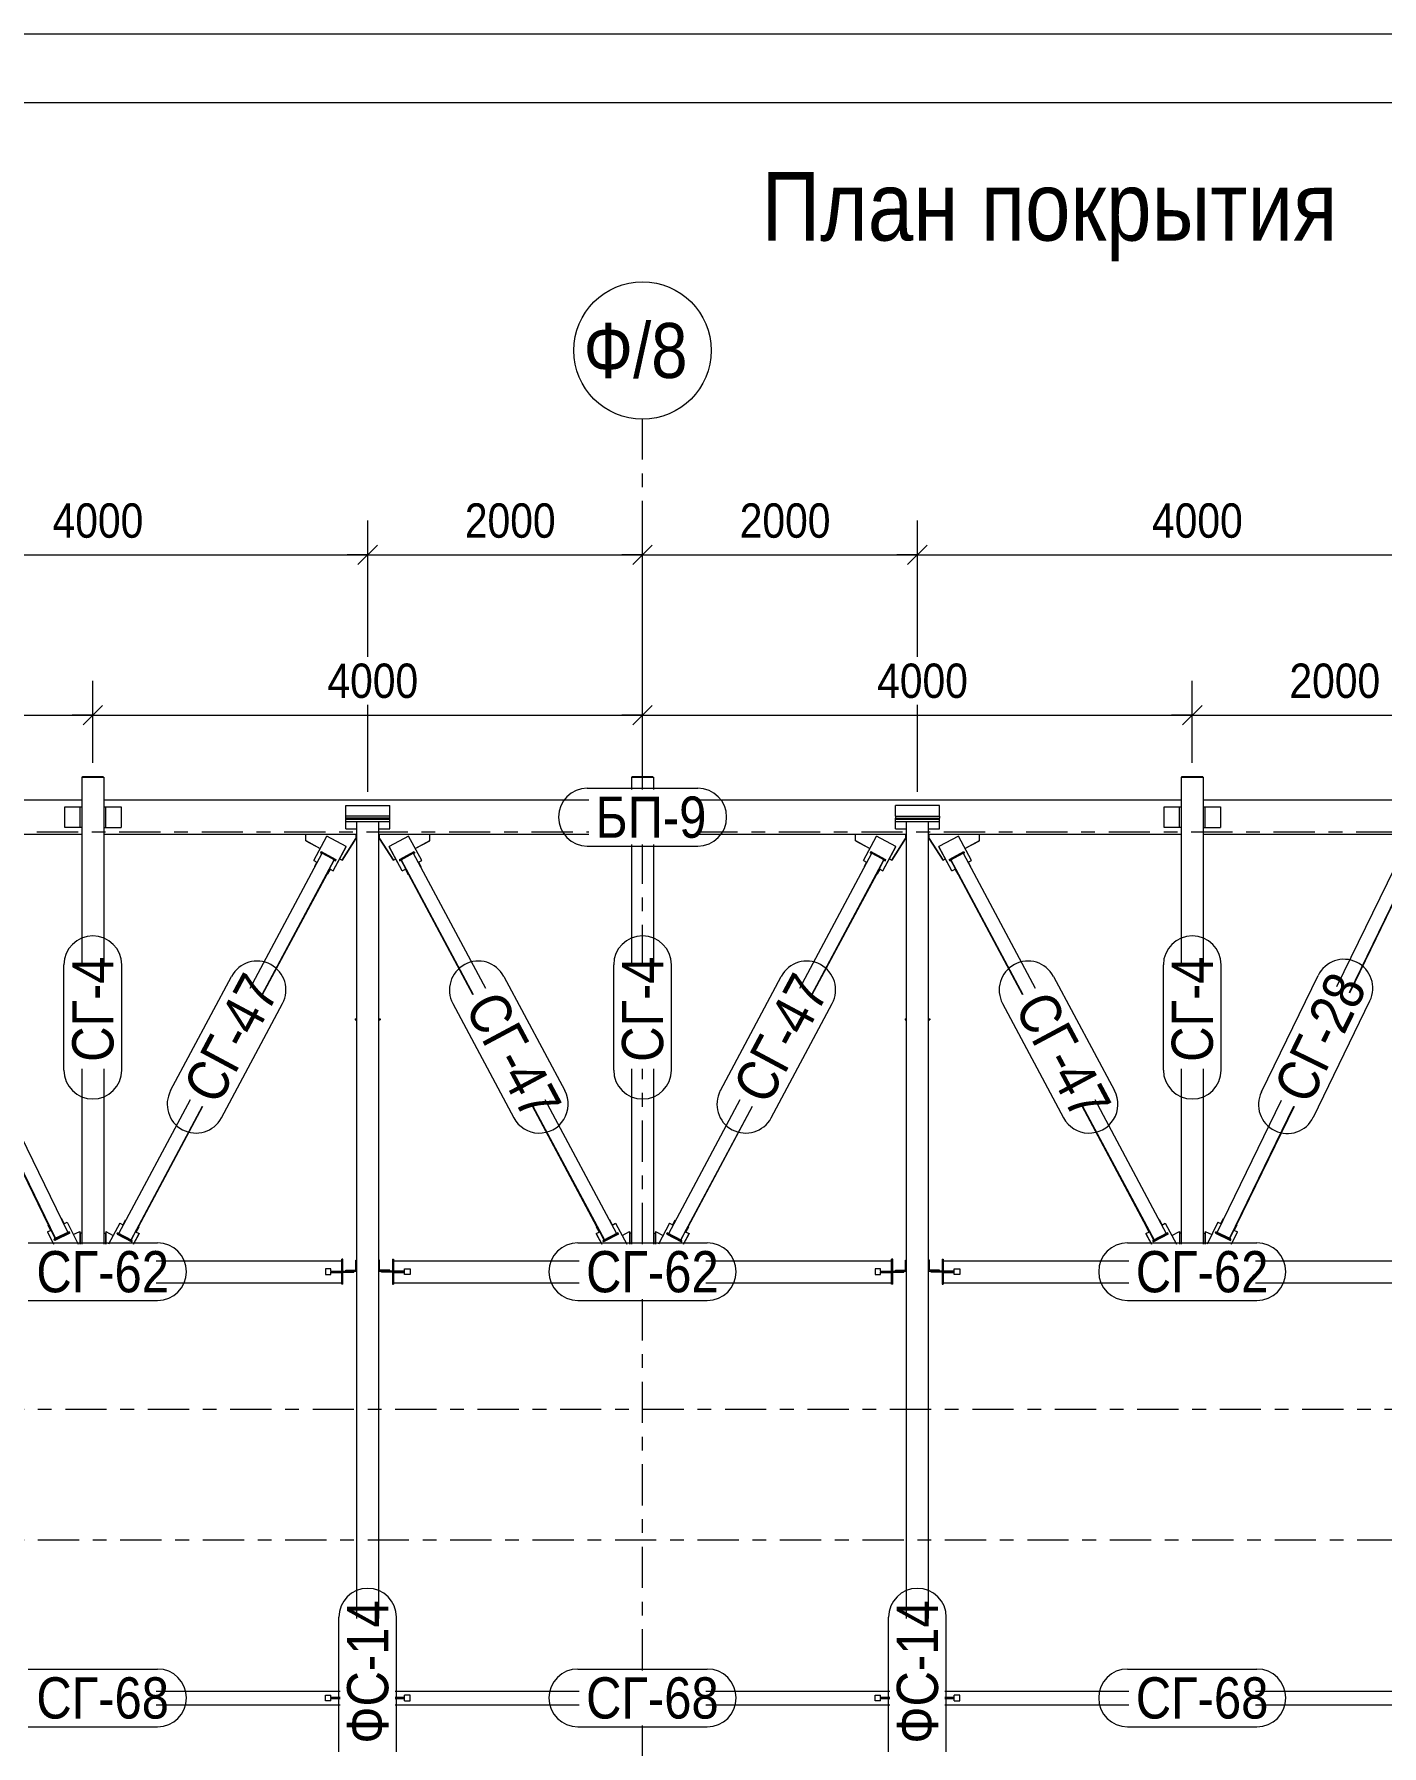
# Model space of a CAD drawing. Header units: millimetres. Extents: x -59 to 782, y -224 to 370.
# Drawn here: x 297.7 to 395.8, y 245.5 to 370 of the extents above; entities that cross this region are included whole.
import ezdxf

# ---------------------------------------------------------------- set-up
doc = ezdxf.new("R2010")
doc.units = ezdxf.units.MM
doc.linetypes.add('XKITLINE00', pattern=[0])
doc.linetypes.add('XKITLINE03', pattern=[6, 3, -1, 1, -1])
for name, color, linetype, lineweight in [('DrawingSheet', 5, 'Continuous', 0), ('OtherObjectType', 1, 'Continuous', 0), ('Part', 2, 'Continuous', 0), ('PartMark', 3, 'Continuous', 0), ('S-GRID', 1, 'Continuous', 0), ('Z-DIMENSIONS', 1, 'Continuous', 0)]:
    doc.layers.add(name, color=color, linetype=linetype, lineweight=lineweight)
doc.styles.add('GOST type A', font='ARIAL.TTF')

msp = doc.modelspace()

# ---------------------------------------------------------------- linework, layer by layer
at = {"layer": 'DrawingSheet', "linetype": 'XKITLINE00', "lineweight": 0}
for p, q in [((781.8, 370), (-59.2, 370)), ((776.8, 365), (-39.2, 365))]:
    msp.add_line(p, q, dxfattribs=at)
at = {"layer": 'Part', "linetype": 'XKITLINE00', "lineweight": 0}
for p, q in [((301.2, 315.97), (302.8, 315.97)), ((301.2, 315.97), (301.2, 302.22)), ((301.24, 315.98), (301.24, 316.01)), ((301.24, 316.01), (302.76, 316.01)), ((301.24, 315.97), (301.24, 316.01)), ((301.24, 315.97), (301.24, 315.98)), ((302.76, 315.97), (302.76, 316.01)), ((302.8, 315.97), (302.8, 302.22)), ((341.2, 315.97), (342.8, 315.97)), ((341.2, 315.97), (341.2, 315.06)), ((341.24, 315.98), (341.24, 316.01)), ((341.24, 316.01), (342.76, 316.01)), ((341.24, 315.97), (341.24, 316.01)), ((341.24, 315.97), (341.24, 315.98)), ((342.76, 315.97), (342.76, 316.01)), ((342.8, 315.97), (342.8, 315.06)), ((381.2, 315.97), (382.8, 315.97)), ((381.2, 315.97), (381.2, 302.22)), ((381.24, 315.98), (381.24, 316.01)), ((381.24, 316.01), (382.76, 316.01)), ((381.24, 315.97), (381.24, 316.01)), ((381.24, 315.97), (381.24, 315.98)), ((382.76, 315.97), (382.76, 316.01)), ((382.8, 315.97), (382.8, 302.22)), ((284.28, 314.31), (301.2, 314.31)), ((299.95, 312.31), (299.95, 313.81)), ((299.95, 313.81), (301.2, 313.81)), ((301.08, 312.31), (301.08, 313.81)), ((302.8, 314.31), (338.08, 314.31)), ((302.8, 313.81), (302.92, 313.81)), ((302.92, 313.81), (302.92, 312.31)), ((302.92, 313.81), (304.05, 313.81)), ((304.05, 313.81), (304.05, 312.31)), ((320.4, 313.91), (323.6, 313.91)), ((320.4, 313.14), (320.4, 313.91)), ((323.6, 313.14), (323.6, 313.91)), ((345.92, 314.31), (381.2, 314.31)), ((363.6, 313.91), (360.4, 313.91)), ((360.4, 313.14), (360.4, 313.91)), ((363.6, 313.14), (363.6, 313.91)), ((379.95, 312.31), (379.95, 313.81)), ((379.95, 313.81), (381.2, 313.81)), ((381.08, 312.31), (381.08, 313.81)), ((382.8, 314.31), (399.72, 314.31)), ((382.8, 313.81), (382.92, 313.81)), ((382.92, 313.81), (382.92, 312.31)), ((382.92, 313.81), (384.05, 313.81)), ((384.05, 313.81), (384.05, 312.31)), ((320.4, 312.98), (320.4, 313.14)), ((323.6, 313.14), (320.4, 313.14)), ((320.4, 312.9), (320.4, 312.98)), ((323.6, 312.98), (320.4, 312.98)), ((320.4, 312.74), (320.4, 312.9)), ((320.4, 312.9), (323.6, 312.9)), ((320.4, 312.21), (320.4, 312.74)), ((320.4, 312.74), (323.6, 312.74)), ((321.2, 254.77), (321.2, 312.74)), ((322.8, 254.77), (322.8, 312.74)), ((323.6, 312.98), (323.6, 313.14)), ((323.6, 312.9), (323.6, 312.98)), ((323.6, 312.74), (323.6, 312.9)), ((323.6, 312.21), (323.6, 312.74)), ((360.4, 313.14), (363.6, 313.14)), ((360.4, 313.14), (360.4, 312.98)), ((360.4, 312.9), (360.4, 312.98)), ((360.4, 312.98), (363.6, 312.98)), ((360.4, 312.74), (360.4, 312.9)), ((360.4, 312.9), (363.6, 312.9)), ((360.4, 312.21), (360.4, 312.74)), ((360.4, 312.74), (363.6, 312.74)), ((361.2, 254.77), (361.2, 312.74)), ((362.8, 254.77), (362.8, 312.74)), ((363.6, 313.14), (363.6, 312.98)), ((363.6, 312.9), (363.6, 312.98)), ((363.6, 312.74), (363.6, 312.9)), ((363.6, 312.21), (363.6, 312.74)), ((284.28, 311.81), (301.2, 311.81)), ((301.2, 312.31), (299.95, 312.31)), ((302.8, 312.31), (302.92, 312.31)), ((302.8, 311.81), (321.2, 311.81)), ((302.92, 312.31), (304.05, 312.31)), ((317.49, 311.35), (317.49, 311.81)), ((317.49, 311.81), (321.14, 311.81)), ((317.49, 311.34), (317.49, 311.35)), ((317.49, 311.35), (318.54, 310.78)), ((317.49, 311.34), (318.54, 310.78)), ((318.07, 309.91), (319.02, 311.67)), ((320.43, 310.92), (319.02, 311.67)), ((320.13, 309.93), (321.14, 311.51)), ((321.14, 311.51), (320.13, 309.94)), ((320.4, 312.21), (321.2, 312.21)), ((321.14, 311.81), (321.14, 311.51)), ((321.14, 311.51), (321.14, 311.51)), ((322.8, 312.21), (323.6, 312.21)), ((322.8, 311.81), (338.08, 311.81)), ((322.86, 311.51), (322.86, 311.81)), ((322.86, 311.81), (326.51, 311.81)), ((322.86, 311.51), (323.87, 309.93)), ((322.86, 311.51), (322.86, 311.51)), ((323.87, 309.94), (322.86, 311.51)), ((324.98, 311.67), (323.57, 310.92)), ((325.93, 309.91), (324.98, 311.67)), ((325.46, 310.78), (326.51, 311.35)), ((325.46, 310.78), (326.51, 311.34)), ((326.51, 311.35), (326.51, 311.81)), ((326.51, 311.34), (326.51, 311.35)), ((345.92, 311.81), (361.2, 311.81)), ((357.49, 311.35), (357.49, 311.81)), ((357.49, 311.81), (361.14, 311.81)), ((357.49, 311.34), (357.49, 311.35)), ((357.49, 311.35), (358.54, 310.78)), ((357.49, 311.34), (358.54, 310.78)), ((358.07, 309.91), (359.02, 311.67)), ((360.43, 310.92), (359.02, 311.67)), ((360.13, 309.93), (361.14, 311.51)), ((361.14, 311.51), (360.13, 309.94)), ((360.4, 312.21), (361.2, 312.21)), ((361.14, 311.81), (361.14, 311.51)), ((361.14, 311.51), (361.14, 311.51)), ((362.8, 312.21), (363.6, 312.21)), ((362.8, 311.81), (381.2, 311.81)), ((362.86, 311.51), (362.86, 311.81)), ((362.86, 311.81), (366.51, 311.81)), ((362.86, 311.51), (363.87, 309.93)), ((362.86, 311.51), (362.86, 311.51)), ((363.87, 309.94), (362.86, 311.51)), ((364.98, 311.67), (363.57, 310.92)), ((365.93, 309.91), (364.98, 311.67)), ((365.46, 310.78), (366.51, 311.35)), ((365.46, 310.78), (366.51, 311.34)), ((366.51, 311.35), (366.51, 311.81)), ((366.51, 311.34), (366.51, 311.35)), ((381.2, 312.31), (379.95, 312.31)), ((382.8, 312.31), (382.92, 312.31)), ((382.8, 311.81), (399.72, 311.81)), ((382.92, 312.31), (384.05, 312.31)), ((313.44, 300.63), (318.68, 310.43)), ((314.32, 300.16), (319.56, 309.96)), ((318.62, 310.56), (318.59, 310.49)), ((318.59, 310.49), (319.65, 309.92)), ((318.59, 310.45), (318.59, 310.49)), ((318.59, 310.45), (318.67, 310.41)), ((318.62, 310.56), (319.69, 309.99)), ((319.56, 309.96), (318.68, 310.43)), ((319.49, 309.16), (320.43, 310.92)), ((319.49, 309.15), (320.43, 310.91)), ((319.56, 309.93), (319.56, 309.96)), ((319.65, 309.92), (319.69, 309.99)), ((319.69, 309.99), (319.69, 309.95)), ((319.95, 310.03), (320.13, 309.93)), ((319.96, 310.03), (320.13, 309.94)), ((320.43, 310.91), (320.43, 310.92)), ((324.51, 309.16), (323.57, 310.92)), ((323.57, 310.92), (323.57, 310.91)), ((324.51, 309.15), (323.57, 310.91)), ((323.87, 309.93), (324.05, 310.03)), ((323.87, 309.94), (324.04, 310.03)), ((324.31, 309.99), (325.38, 310.56)), ((324.31, 309.99), (324.31, 309.95)), ((324.31, 309.99), (324.35, 309.92)), ((324.35, 309.92), (325.41, 310.49)), ((324.44, 309.96), (325.32, 310.43)), ((324.44, 309.93), (324.44, 309.96)), ((324.44, 309.96), (329.68, 300.16)), ((325.32, 310.43), (330.56, 300.63)), ((325.33, 310.41), (325.41, 310.45)), ((325.38, 310.56), (325.41, 310.49)), ((325.41, 310.49), (325.41, 310.45)), ((341.2, 311.06), (341.2, 302.22)), ((342.8, 311.06), (342.8, 302.22)), ((353.44, 300.63), (358.68, 310.43)), ((354.32, 300.16), (359.56, 309.96)), ((358.62, 310.56), (358.59, 310.49)), ((358.59, 310.49), (359.65, 309.92)), ((358.59, 310.45), (358.59, 310.49)), ((358.59, 310.45), (358.67, 310.41)), ((358.62, 310.56), (359.69, 309.99)), ((359.56, 309.96), (358.68, 310.43)), ((359.49, 309.16), (360.43, 310.92)), ((359.49, 309.15), (360.43, 310.91)), ((359.56, 309.93), (359.56, 309.96)), ((359.65, 309.92), (359.69, 309.99)), ((359.69, 309.99), (359.69, 309.95)), ((359.95, 310.03), (360.13, 309.93)), ((359.96, 310.03), (360.13, 309.94)), ((360.43, 310.91), (360.43, 310.92)), ((364.51, 309.16), (363.57, 310.92)), ((363.57, 310.92), (363.57, 310.91)), ((364.51, 309.15), (363.57, 310.91)), ((363.87, 309.93), (364.05, 310.03)), ((363.87, 309.94), (364.04, 310.03)), ((364.31, 309.99), (365.38, 310.56)), ((364.31, 309.99), (364.31, 309.95)), ((364.31, 309.99), (364.35, 309.92)), ((364.35, 309.92), (365.41, 310.49)), ((364.44, 309.96), (365.32, 310.43)), ((364.44, 309.93), (364.44, 309.96)), ((364.44, 309.96), (369.68, 300.16)), ((365.32, 310.43), (370.56, 300.63)), ((365.33, 310.41), (365.41, 310.45)), ((365.38, 310.56), (365.41, 310.49)), ((365.41, 310.49), (365.41, 310.45)), ((392.53, 300.74), (397.25, 310.42)), ((393.43, 300.31), (398.15, 309.98)), ((314.35, 300.15), (319.04, 308.92)), ((318.07, 309.91), (318.3, 309.79)), ((318.07, 309.9), (318.07, 309.91)), ((318.07, 309.9), (318.3, 309.78)), ((318.3, 309.8), (318.12, 309.44)), ((318.12, 309.44), (318.12, 309.42)), ((318.12, 309.44), (318.14, 309.43)), ((318.12, 309.42), (318.13, 309.41)), ((318.3, 309.8), (318.33, 309.78)), ((319.22, 309.31), (319.03, 308.96)), ((319.03, 308.96), (319.03, 308.93)), ((319.03, 308.96), (319.07, 308.94)), ((319.03, 308.93), (319.07, 308.91)), ((319.07, 308.94), (319.26, 309.29)), ((319.26, 309.26), (319.07, 308.91)), ((319.07, 308.91), (319.07, 308.94)), ((319.22, 309.31), (319.26, 309.29)), ((319.23, 309.31), (319.56, 309.93)), ((319.26, 309.29), (319.26, 309.26)), ((319.26, 309.28), (319.49, 309.16)), ((319.26, 309.27), (319.49, 309.15)), ((319.49, 309.15), (319.49, 309.16)), ((319.56, 309.93), (319.65, 309.88)), ((319.65, 309.88), (319.69, 309.95)), ((319.65, 309.92), (319.65, 309.88)), ((320.13, 309.93), (320.13, 309.94)), ((323.87, 309.93), (323.87, 309.94)), ((324.31, 309.95), (324.35, 309.88)), ((324.35, 309.88), (324.44, 309.93)), ((324.35, 309.88), (324.35, 309.92)), ((324.77, 309.31), (324.44, 309.93)), ((324.51, 309.16), (324.74, 309.28)), ((324.51, 309.15), (324.74, 309.27)), ((324.51, 309.15), (324.51, 309.16)), ((324.74, 309.29), (324.78, 309.31)), ((324.74, 309.29), (324.93, 308.94)), ((324.74, 309.26), (324.74, 309.29)), ((324.74, 309.26), (324.93, 308.91)), ((324.97, 308.96), (324.78, 309.31)), ((324.93, 308.94), (324.97, 308.96)), ((324.93, 308.91), (324.93, 308.94)), ((324.93, 308.91), (324.97, 308.93)), ((329.65, 300.15), (324.96, 308.92)), ((324.97, 308.93), (324.97, 308.96)), ((325.67, 309.78), (325.7, 309.8)), ((325.7, 309.79), (325.93, 309.91)), ((325.7, 309.78), (325.93, 309.9)), ((325.88, 309.44), (325.7, 309.8)), ((325.86, 309.43), (325.88, 309.44)), ((325.87, 309.41), (325.88, 309.42)), ((325.88, 309.42), (325.88, 309.44)), ((325.93, 309.9), (325.93, 309.91)), ((354.35, 300.15), (359.04, 308.92)), ((358.07, 309.91), (358.3, 309.79)), ((358.07, 309.9), (358.07, 309.91)), ((358.07, 309.9), (358.3, 309.78)), ((358.3, 309.8), (358.12, 309.44)), ((358.12, 309.44), (358.12, 309.42)), ((358.12, 309.44), (358.14, 309.43)), ((358.12, 309.42), (358.13, 309.41)), ((358.3, 309.8), (358.33, 309.78)), ((359.22, 309.31), (359.03, 308.96)), ((359.03, 308.96), (359.03, 308.93)), ((359.03, 308.96), (359.07, 308.94)), ((359.03, 308.93), (359.07, 308.91)), ((359.07, 308.94), (359.26, 309.29)), ((359.26, 309.26), (359.07, 308.91)), ((359.07, 308.91), (359.07, 308.94)), ((359.22, 309.31), (359.26, 309.29)), ((359.23, 309.31), (359.56, 309.93)), ((359.26, 309.29), (359.26, 309.26)), ((359.26, 309.28), (359.49, 309.16)), ((359.26, 309.27), (359.49, 309.15)), ((359.49, 309.15), (359.49, 309.16)), ((359.56, 309.93), (359.65, 309.88)), ((359.65, 309.88), (359.69, 309.95)), ((359.65, 309.92), (359.65, 309.88)), ((360.13, 309.93), (360.13, 309.94)), ((363.87, 309.93), (363.87, 309.94)), ((364.31, 309.95), (364.35, 309.88)), ((364.35, 309.88), (364.44, 309.93)), ((364.35, 309.88), (364.35, 309.92)), ((364.77, 309.31), (364.44, 309.93)), ((364.51, 309.16), (364.74, 309.28)), ((364.51, 309.15), (364.74, 309.27)), ((364.51, 309.15), (364.51, 309.16)), ((364.74, 309.29), (364.78, 309.31)), ((364.74, 309.29), (364.93, 308.94)), ((364.74, 309.26), (364.74, 309.29)), ((364.74, 309.26), (364.93, 308.91)), ((364.97, 308.96), (364.78, 309.31)), ((364.93, 308.94), (364.97, 308.96)), ((364.93, 308.91), (364.93, 308.94)), ((364.93, 308.91), (364.97, 308.93)), ((369.65, 300.15), (364.96, 308.92)), ((364.97, 308.93), (364.97, 308.96)), ((365.67, 309.78), (365.7, 309.8)), ((365.7, 309.79), (365.93, 309.91)), ((365.7, 309.78), (365.93, 309.9)), ((365.88, 309.44), (365.7, 309.8)), ((365.86, 309.43), (365.88, 309.44)), ((365.87, 309.41), (365.88, 309.42)), ((365.88, 309.42), (365.88, 309.44)), ((365.93, 309.9), (365.93, 309.91)), ((393.46, 300.29), (397.67, 308.93)), ((321.1, 298.4), (321.2, 298.4)), ((321.1, 298.4), (321.1, 298.32)), ((321.1, 298.32), (321.2, 298.32)), ((322.8, 298.4), (322.9, 298.4)), ((322.8, 298.32), (322.9, 298.32)), ((322.9, 298.4), (322.9, 298.32)), ((361.1, 298.4), (361.2, 298.4)), ((361.1, 298.4), (361.1, 298.32)), ((361.1, 298.32), (361.2, 298.32)), ((362.8, 298.4), (362.9, 298.4)), ((362.8, 298.32), (362.9, 298.32)), ((362.9, 298.4), (362.9, 298.32)), ((301.2, 294.76), (301.2, 282)), ((302.8, 294.76), (302.8, 282)), ((341.2, 294.76), (341.2, 282)), ((342.8, 294.76), (342.8, 282)), ((381.2, 294.76), (381.2, 282)), ((382.8, 294.76), (382.8, 282)), ((298.78, 283.39), (294.57, 292.03)), ((294.6, 292.04), (299.29, 282.42)), ((295.5, 292.48), (300.18, 282.86)), ((303.9, 282.78), (309.1, 292.52)), ((304.78, 282.31), (309.99, 292.05)), ((305.32, 283.26), (310.01, 292.04)), ((338.68, 283.26), (333.99, 292.04)), ((334.01, 292.05), (339.22, 282.31)), ((334.9, 292.52), (340.1, 282.78)), ((343.9, 282.78), (349.1, 292.52)), ((344.78, 282.31), (349.99, 292.05)), ((345.32, 283.26), (350.01, 292.04)), ((378.68, 283.26), (373.99, 292.04)), ((374.01, 292.05), (379.22, 282.31)), ((374.9, 292.52), (380.1, 282.78)), ((383.82, 282.86), (388.5, 292.48)), ((384.71, 282.42), (389.4, 292.04)), ((385.22, 283.39), (389.43, 292.03)), ((299.73, 283.86), (299.7, 283.84)), ((299.91, 283.5), (299.73, 283.86)), ((384.09, 283.5), (384.27, 283.86)), ((384.27, 283.86), (384.3, 283.84)), ((298.7, 282.9), (298.97, 283.03)), ((298.7, 282.9), (298.7, 282.9)), ((298.7, 282.9), (299.14, 282)), ((298.7, 282.9), (299.14, 282)), ((298.8, 283.4), (298.76, 283.38)), ((298.76, 283.36), (298.76, 283.38)), ((298.76, 283.38), (298.94, 283.03)), ((298.93, 283.01), (298.76, 283.36)), ((298.97, 283.04), (298.8, 283.4)), ((298.97, 283.04), (298.94, 283.03)), ((298.94, 283.03), (298.94, 283.02)), ((298.97, 283.03), (298.97, 283.04)), ((299.27, 282.42), (298.97, 283.03)), ((300.28, 282.91), (299.19, 282.38)), ((300.32, 282.83), (299.23, 282.31)), ((300.32, 282.8), (299.23, 282.27)), ((299.88, 283.48), (300.14, 283.6)), ((299.91, 283.5), (299.88, 283.48)), ((299.91, 283.49), (299.91, 283.5)), ((300.14, 283.6), (300.92, 282)), ((300.32, 282.83), (300.28, 282.91)), ((300.32, 282.8), (300.32, 282.83)), ((300.58, 282.7), (301.06, 282.93)), ((301.06, 282.93), (301.06, 282)), ((301.2, 282.8), (301.08, 282.8)), ((301.08, 282.8), (301.08, 282)), ((302.8, 282.8), (302.92, 282.8)), ((302.92, 282.8), (302.92, 282)), ((302.94, 282.93), (302.94, 282)), ((302.94, 282.93), (303.49, 282.64)), ((303.97, 283.52), (303.15, 282)), ((303.76, 282.76), (303.8, 282.83)), ((304.83, 282.19), (303.76, 282.76)), ((303.76, 282.76), (303.76, 282.72)), ((303.76, 282.72), (304.83, 282.16)), ((304.87, 282.26), (303.8, 282.83)), ((303.97, 283.52), (304.22, 283.39)), ((304.2, 283.41), (304.38, 283.76)), ((304.22, 283.39), (304.2, 283.41)), ((304.2, 283.4), (304.2, 283.41)), ((304.38, 283.76), (304.41, 283.75)), ((304.79, 282.3), (305.11, 282.91)), ((304.97, 282), (305.38, 282.77)), ((304.97, 282), (305.38, 282.76)), ((305.11, 282.92), (305.3, 283.27)), ((305.15, 282.9), (305.11, 282.92)), ((305.11, 282.91), (305.11, 282.92)), ((305.11, 282.91), (305.38, 282.77)), ((305.34, 283.25), (305.15, 282.9)), ((305.15, 282.89), (305.15, 282.9)), ((305.16, 282.89), (305.34, 283.23)), ((305.3, 283.27), (305.34, 283.25)), ((305.34, 283.23), (305.34, 283.25)), ((305.38, 282.77), (305.38, 282.76)), ((338.62, 282.77), (338.89, 282.91)), ((338.62, 282.77), (338.62, 282.76)), ((338.62, 282.77), (339.03, 282)), ((338.62, 282.76), (339.03, 282)), ((338.7, 283.27), (338.66, 283.25)), ((338.66, 283.23), (338.66, 283.25)), ((338.66, 283.25), (338.85, 282.9)), ((338.84, 282.89), (338.66, 283.23)), ((338.89, 282.92), (338.7, 283.27)), ((338.89, 282.92), (338.85, 282.9)), ((338.85, 282.9), (338.85, 282.89)), ((338.89, 282.91), (338.89, 282.92)), ((339.21, 282.3), (338.89, 282.91)), ((340.2, 282.83), (339.13, 282.26)), ((340.24, 282.76), (339.17, 282.19)), ((340.24, 282.72), (339.17, 282.16)), ((339.62, 283.76), (339.59, 283.75)), ((339.8, 283.41), (339.62, 283.76)), ((339.78, 283.39), (340.03, 283.52)), ((339.8, 283.41), (339.78, 283.39)), ((339.8, 283.4), (339.8, 283.41)), ((340.03, 283.52), (340.85, 282)), ((340.24, 282.76), (340.2, 282.83)), ((340.24, 282.72), (340.24, 282.76)), ((340.51, 282.64), (341.06, 282.93)), ((341.06, 282.93), (341.06, 282)), ((341.2, 282.8), (341.08, 282.8)), ((341.08, 282.8), (341.08, 282)), ((342.8, 282.8), (342.92, 282.8)), ((342.92, 282.8), (342.92, 282)), ((342.94, 282.93), (342.94, 282)), ((342.94, 282.93), (343.49, 282.64)), ((343.97, 283.52), (343.15, 282)), ((343.76, 282.76), (343.8, 282.83)), ((344.83, 282.19), (343.76, 282.76)), ((343.76, 282.76), (343.76, 282.72)), ((343.76, 282.72), (344.83, 282.16)), ((344.87, 282.26), (343.8, 282.83)), ((343.97, 283.52), (344.22, 283.39)), ((344.2, 283.41), (344.38, 283.76)), ((344.22, 283.39), (344.2, 283.41)), ((344.2, 283.4), (344.2, 283.41)), ((344.38, 283.76), (344.41, 283.75)), ((344.79, 282.3), (345.11, 282.91)), ((344.97, 282), (345.38, 282.77)), ((344.97, 282), (345.38, 282.76)), ((345.11, 282.92), (345.3, 283.27)), ((345.15, 282.9), (345.11, 282.92)), ((345.11, 282.91), (345.11, 282.92)), ((345.11, 282.91), (345.38, 282.77)), ((345.34, 283.25), (345.15, 282.9)), ((345.15, 282.89), (345.15, 282.9)), ((345.16, 282.89), (345.34, 283.23)), ((345.3, 283.27), (345.34, 283.25)), ((345.34, 283.23), (345.34, 283.25)), ((345.38, 282.77), (345.38, 282.76)), ((378.62, 282.77), (378.89, 282.91)), ((378.62, 282.77), (378.62, 282.76)), ((378.62, 282.77), (379.03, 282)), ((378.62, 282.76), (379.03, 282)), ((378.7, 283.27), (378.66, 283.25)), ((378.66, 283.23), (378.66, 283.25)), ((378.66, 283.25), (378.85, 282.9)), ((378.84, 282.89), (378.66, 283.23)), ((378.89, 282.92), (378.7, 283.27)), ((378.89, 282.92), (378.85, 282.9)), ((378.85, 282.9), (378.85, 282.89)), ((378.89, 282.91), (378.89, 282.92)), ((379.21, 282.3), (378.89, 282.91)), ((380.2, 282.83), (379.13, 282.26)), ((380.24, 282.76), (379.17, 282.19)), ((380.24, 282.72), (379.17, 282.16)), ((379.62, 283.76), (379.59, 283.75)), ((379.8, 283.41), (379.62, 283.76)), ((379.78, 283.39), (380.03, 283.52)), ((379.8, 283.41), (379.78, 283.39)), ((379.8, 283.4), (379.8, 283.41)), ((380.03, 283.52), (380.85, 282)), ((380.24, 282.76), (380.2, 282.83)), ((380.24, 282.72), (380.24, 282.76)), ((380.51, 282.64), (381.06, 282.93)), ((381.06, 282.93), (381.06, 282)), ((381.2, 282.8), (381.08, 282.8)), ((381.08, 282.8), (381.08, 282)), ((382.8, 282.8), (382.92, 282.8)), ((382.92, 282.8), (382.92, 282)), ((382.94, 282.93), (382.94, 282)), ((382.94, 282.93), (383.42, 282.7)), ((383.86, 283.6), (383.08, 282)), ((383.68, 282.83), (383.72, 282.91)), ((384.77, 282.31), (383.68, 282.83)), ((383.68, 282.83), (383.68, 282.8)), ((383.68, 282.8), (384.77, 282.27)), ((384.81, 282.38), (383.72, 282.91)), ((383.86, 283.6), (384.12, 283.48)), ((384.12, 283.48), (384.09, 283.5)), ((384.09, 283.49), (384.09, 283.5)), ((384.73, 282.42), (385.03, 283.03)), ((384.86, 282), (385.3, 282.9)), ((384.86, 282), (385.3, 282.9)), ((385.03, 283.04), (385.2, 283.4)), ((385.06, 283.03), (385.03, 283.04)), ((385.03, 283.03), (385.03, 283.04)), ((385.03, 283.03), (385.3, 282.9)), ((385.24, 283.38), (385.06, 283.03)), ((385.06, 283.02), (385.06, 283.03)), ((385.07, 283.01), (385.24, 283.36)), ((385.2, 283.4), (385.24, 283.38)), ((385.24, 283.36), (385.24, 283.38)), ((385.3, 282.9), (385.3, 282.9)), ((299.23, 282.31), (299.19, 282.38)), ((299.19, 282.38), (299.19, 282.34)), ((299.23, 282.27), (299.19, 282.34)), ((299.23, 282.31), (299.23, 282.27)), ((304.83, 282.19), (304.87, 282.26)), ((304.83, 282.16), (304.87, 282.23)), ((304.83, 282.16), (304.83, 282.19)), ((304.87, 282.23), (304.87, 282.26)), ((339.17, 282.19), (339.13, 282.26)), ((339.13, 282.26), (339.13, 282.23)), ((339.17, 282.16), (339.13, 282.23)), ((339.17, 282.19), (339.17, 282.16)), ((344.83, 282.19), (344.87, 282.26)), ((344.83, 282.16), (344.87, 282.23)), ((344.83, 282.16), (344.83, 282.19)), ((344.87, 282.23), (344.87, 282.26)), ((379.17, 282.19), (379.13, 282.26)), ((379.13, 282.26), (379.13, 282.23)), ((379.17, 282.16), (379.13, 282.23)), ((379.17, 282.19), (379.17, 282.16)), ((384.77, 282.31), (384.81, 282.38)), ((384.77, 282.27), (384.81, 282.34)), ((384.77, 282.27), (384.77, 282.31)), ((384.81, 282.34), (384.81, 282.38)), ((306.61, 280.8), (320.12, 280.8)), ((319.32, 280.2), (318.92, 280.2)), ((318.92, 280.2), (318.92, 279.8)), ((319.32, 280.04), (319.32, 280.2)), ((320.2, 280.9), (320.12, 280.9)), ((320.12, 280.04), (320.12, 280.9)), ((320.2, 280.04), (320.2, 280.9)), ((320.4, 280.04), (320.4, 280.11)), ((320.4, 280.11), (321.13, 280.11)), ((321.13, 280.11), (321.13, 280.84)), ((321.13, 280.84), (321.2, 280.84)), ((322.87, 280.84), (322.8, 280.84)), ((322.87, 280.11), (322.87, 280.84)), ((323.6, 280.11), (322.87, 280.11)), ((323.6, 280.04), (323.6, 280.11)), ((323.8, 280.9), (323.8, 280.04)), ((323.8, 280.9), (323.88, 280.9)), ((323.88, 280.9), (323.88, 280.04)), ((323.88, 280.8), (337.39, 280.8)), ((324.68, 280.2), (325.08, 280.2)), ((324.68, 280.04), (324.68, 280.2)), ((325.08, 280.2), (325.08, 279.8)), ((346.61, 280.8), (360.12, 280.8)), ((359.32, 280.2), (358.92, 280.2)), ((358.92, 280.2), (358.92, 279.8)), ((359.32, 280.04), (359.32, 280.2)), ((360.2, 280.9), (360.12, 280.9)), ((360.12, 280.04), (360.12, 280.9)), ((360.2, 280.04), (360.2, 280.9)), ((360.4, 280.04), (360.4, 280.11)), ((360.4, 280.11), (361.13, 280.11)), ((361.13, 280.11), (361.13, 280.84)), ((361.13, 280.84), (361.2, 280.84)), ((362.87, 280.84), (362.8, 280.84)), ((362.87, 280.11), (362.87, 280.84)), ((363.6, 280.11), (362.87, 280.11)), ((363.6, 280.04), (363.6, 280.11)), ((363.8, 280.9), (363.8, 280.04)), ((363.8, 280.9), (363.88, 280.9)), ((363.88, 280.9), (363.88, 280.04)), ((363.88, 280.8), (377.39, 280.8)), ((364.68, 280.2), (365.08, 280.2)), ((364.68, 280.04), (364.68, 280.2)), ((365.08, 280.2), (365.08, 279.8)), ((386.61, 280.8), (400.12, 280.8)), ((306.61, 279.2), (320.12, 279.2)), ((318.92, 279.8), (319.32, 279.8)), ((319.32, 280.05), (320.12, 280.05)), ((319.32, 280.04), (319.32, 279.96)), ((319.32, 280.04), (321, 280.04)), ((319.32, 279.8), (319.32, 279.96)), ((319.32, 279.96), (321, 279.96)), ((319.32, 279.95), (320.12, 279.95)), ((320.2, 280.04), (320.12, 280.04)), ((320.2, 279.96), (320.12, 279.96)), ((320.12, 279.1), (320.12, 279.96)), ((320.2, 279.1), (320.12, 279.1)), ((320.2, 279.1), (320.2, 279.96)), ((321, 280.04), (321, 279.96)), ((321, 280.04), (321.2, 280.04)), ((322.8, 280.04), (323, 280.04)), ((324.68, 280.04), (323, 280.04)), ((323, 279.96), (323, 280.04)), ((324.68, 279.96), (323, 279.96)), ((323.8, 280.04), (323.88, 280.04)), ((323.8, 279.96), (323.8, 279.1)), ((323.8, 279.96), (323.88, 279.96)), ((323.8, 279.1), (323.88, 279.1)), ((323.88, 280.05), (324.68, 280.05)), ((323.88, 279.96), (323.88, 279.1)), ((323.88, 279.95), (324.68, 279.95)), ((323.88, 279.2), (337.39, 279.2)), ((324.68, 279.96), (324.68, 280.04)), ((324.68, 279.8), (324.68, 279.96)), ((325.08, 279.8), (324.68, 279.8)), ((346.61, 279.2), (360.12, 279.2)), ((358.92, 279.8), (359.32, 279.8)), ((359.32, 280.05), (360.12, 280.05)), ((359.32, 280.04), (359.32, 279.96)), ((359.32, 280.04), (361, 280.04)), ((359.32, 279.8), (359.32, 279.96)), ((359.32, 279.96), (361, 279.96)), ((359.32, 279.95), (360.12, 279.95)), ((360.2, 280.04), (360.12, 280.04)), ((360.2, 279.96), (360.12, 279.96)), ((360.12, 279.1), (360.12, 279.96)), ((360.2, 279.1), (360.12, 279.1)), ((360.2, 279.1), (360.2, 279.96)), ((361, 280.04), (361, 279.96)), ((361, 280.04), (361.2, 280.04)), ((362.8, 280.04), (363, 280.04)), ((364.68, 280.04), (363, 280.04)), ((363, 279.96), (363, 280.04)), ((364.68, 279.96), (363, 279.96)), ((363.8, 280.04), (363.88, 280.04)), ((363.8, 279.96), (363.8, 279.1)), ((363.8, 279.96), (363.88, 279.96)), ((363.8, 279.1), (363.88, 279.1)), ((363.88, 280.05), (364.68, 280.05)), ((363.88, 279.96), (363.88, 279.1)), ((363.88, 279.95), (364.68, 279.95)), ((363.88, 279.2), (377.39, 279.2)), ((364.68, 279.96), (364.68, 280.04)), ((364.68, 279.8), (364.68, 279.96)), ((365.08, 279.8), (364.68, 279.8)), ((386.61, 279.2), (400.12, 279.2)), ((306.61, 249.5), (320, 249.5)), ((318.92, 248.8), (318.92, 249.2)), ((318.92, 249.2), (319.32, 249.2)), ((319.32, 249.04), (319.32, 249.2)), ((319.32, 249.05), (320, 249.05)), ((319.32, 249.04), (319.32, 248.96)), ((319.32, 249.04), (320, 249.04)), ((319.32, 248.96), (320, 248.96)), ((319.32, 248.8), (319.32, 248.96)), ((324, 249.5), (337.39, 249.5)), ((324, 249.05), (324.68, 249.05)), ((324.68, 249.04), (324, 249.04)), ((324.68, 248.96), (324, 248.96)), ((325.08, 249.2), (324.68, 249.2)), ((324.68, 249.04), (324.68, 249.2)), ((324.68, 248.96), (324.68, 249.04)), ((324.68, 248.8), (324.68, 248.96)), ((325.08, 248.8), (325.08, 249.2)), ((346.61, 249.5), (360, 249.5)), ((358.92, 248.8), (358.92, 249.2)), ((358.92, 249.2), (359.32, 249.2)), ((359.32, 249.04), (359.32, 249.2)), ((359.32, 249.05), (360, 249.05)), ((359.32, 249.04), (359.32, 248.96)), ((359.32, 249.04), (360, 249.04)), ((359.32, 248.96), (360, 248.96)), ((359.32, 248.8), (359.32, 248.96)), ((364, 249.5), (377.39, 249.5)), ((364, 249.05), (364.68, 249.05)), ((364.68, 249.04), (364, 249.04)), ((364.68, 248.96), (364, 248.96)), ((365.08, 249.2), (364.68, 249.2)), ((364.68, 249.04), (364.68, 249.2)), ((364.68, 248.96), (364.68, 249.04)), ((364.68, 248.8), (364.68, 248.96)), ((365.08, 248.8), (365.08, 249.2)), ((386.61, 249.5), (400, 249.5)), ((306.61, 248.5), (320, 248.5)), ((319.32, 248.8), (318.92, 248.8)), ((319.32, 248.95), (320, 248.95)), ((324, 248.95), (324.68, 248.95)), ((324, 248.5), (337.39, 248.5)), ((324.68, 248.8), (325.08, 248.8)), ((346.61, 248.5), (360, 248.5)), ((359.32, 248.8), (358.92, 248.8)), ((359.32, 248.95), (360, 248.95)), ((364, 248.95), (364.68, 248.95)), ((364, 248.5), (377.39, 248.5)), ((364.68, 248.8), (365.08, 248.8)), ((386.61, 248.5), (400, 248.5))]:
    msp.add_line(p, q, dxfattribs=at)
at = {"layer": 'PartMark', "linetype": 'XKITLINE00', "lineweight": 0}
for p, q in [((337.98, 315.16), (346.02, 315.16)), ((337.98, 310.96), (346.02, 310.96)), ((299.9, 294.66), (299.9, 302.32)), ((304.1, 294.66), (304.1, 302.32)), ((307.66, 293.17), (312.09, 301.48)), ((331.91, 301.48), (336.34, 293.17)), ((339.9, 294.66), (339.9, 302.32)), ((344.1, 294.66), (344.1, 302.32)), ((347.66, 293.17), (352.09, 301.48)), ((371.91, 301.48), (376.34, 293.17)), ((379.9, 294.66), (379.9, 302.32)), ((384.1, 294.66), (384.1, 302.32)), ((387.03, 293.07), (391.16, 301.54)), ((311.36, 291.19), (315.8, 299.5)), ((328.2, 299.5), (332.64, 291.19)), ((351.36, 291.19), (355.8, 299.5)), ((368.2, 299.5), (372.64, 291.19)), ((390.81, 291.23), (394.93, 299.7)), ((297.29, 282.1), (306.71, 282.1)), ((337.29, 282.1), (346.71, 282.1)), ((377.29, 282.1), (386.71, 282.1)), ((297.29, 277.9), (306.71, 277.9)), ((337.29, 277.9), (346.71, 277.9)), ((377.29, 277.9), (386.71, 277.9)), ((319.9, 245.07), (319.9, 254.87)), ((324.1, 245.07), (324.1, 254.87)), ((359.9, 245.07), (359.9, 254.87)), ((364.1, 245.07), (364.1, 254.87)), ((297.29, 251.1), (306.71, 251.1)), ((337.29, 251.1), (346.71, 251.1)), ((377.29, 251.1), (386.71, 251.1)), ((297.29, 246.9), (306.71, 246.9)), ((337.29, 246.9), (346.71, 246.9)), ((377.29, 246.9), (386.71, 246.9))]:
    msp.add_line(p, q, dxfattribs=at)
for centre, start, end in [((337.98, 313.06), 90, 270), ((346.02, 313.06), 270, 90), ((302, 302.32), 0, 180), ((342, 302.32), 0, 180), ((382, 302.32), 0, 180), ((313.95, 300.49), 331.8699, 151.8699), ((330.05, 300.49), 28.1301, 208.1301), ((353.95, 300.49), 331.8699, 151.8699), ((370.05, 300.49), 28.1301, 208.1301), ((393.04, 300.62), 334.013, 154.013), ((302, 294.66), 180, 0), ((342, 294.66), 180, 0), ((382, 294.66), 180, 0), ((309.51, 292.18), 151.8699, 331.8699), ((334.49, 292.18), 208.1301, 28.1301), ((349.51, 292.18), 151.8699, 331.8699), ((374.49, 292.18), 208.1301, 28.1301), ((388.92, 292.15), 154.013, 334.013), ((306.71, 280), 270, 90), ((337.29, 280), 90, 270), ((346.71, 280), 270, 90), ((377.29, 280), 90, 270), ((386.71, 280), 270, 90), ((322, 254.87), 0, 180), ((362, 254.87), 0, 180), ((306.71, 249), 270, 90), ((337.29, 249), 90, 270), ((346.71, 249), 270, 90), ((377.29, 249), 90, 270), ((386.71, 249), 270, 90)]:
    msp.add_arc(centre, 2.1, start, end, dxfattribs=at)
at = {"layer": 'S-GRID', "linetype": 'XKITLINE03', "lineweight": 0}
for p, q in [((342, 315.06), (342, 342)), ((225.92, 312), (338.08, 312)), ((345.92, 312), (458.08, 312)), ((342, 302.22), (342, 311.06)), ((342, 282), (342, 294.76)), ((342, 251), (342, 278)), ((-30, 270), (722.35, 270)), ((184, 260.5), (710.42, 260.5)), ((342, 190.2), (342, 247))]:
    msp.add_line(p, q, dxfattribs=at)
at = {"layer": 'S-GRID', "linetype": 'XKITLINE00', "lineweight": 0}
msp.add_circle((342, 347), 5, dxfattribs=at)
at = {"layer": 'Z-DIMENSIONS', "linetype": 'XKITLINE00', "lineweight": 0}
for p, q in [((322, 324.73), (322, 334.63)), ((322, 324.73), (322, 334.63)), ((342, 316.97), (342, 334.63)), ((342, 316.97), (342, 334.63)), ((362, 324.73), (362, 334.63)), ((362, 324.73), (362, 334.63)), ((322.71, 332.84), (321.29, 331.43)), ((322.71, 332.84), (321.29, 331.43)), ((342.71, 332.84), (341.29, 331.43)), ((342.71, 332.84), (341.29, 331.43)), ((362.71, 332.84), (361.29, 331.43)), ((362.71, 332.84), (361.29, 331.43)), ((282, 332.13), (322, 332.13)), ((322, 332.13), (320.5, 332.13)), ((322, 332.13), (323.5, 332.13)), ((322, 332.13), (342, 332.13)), ((342, 332.13), (340.5, 332.13)), ((342, 332.13), (343.5, 332.13)), ((342, 332.13), (362, 332.13)), ((362, 332.13), (360.5, 332.13)), ((362, 332.13), (363.5, 332.13)), ((362, 332.13), (402, 332.13)), ((302, 317), (302, 322.98)), ((302, 317), (302, 322.98)), ((342, 317), (342, 322.98)), ((342, 317), (342, 322.98)), ((382, 317), (382, 322.98)), ((382, 317), (382, 322.98)), ((302.71, 321.19), (301.29, 319.77)), ((302.71, 321.19), (301.29, 319.77)), ((322, 314.91), (322, 321.23)), ((322, 314.91), (322, 321.23)), ((342.71, 321.19), (341.29, 319.77)), ((342.71, 321.19), (341.29, 319.77)), ((362, 314.91), (362, 321.23)), ((362, 314.91), (362, 321.23)), ((382.71, 321.19), (381.29, 319.77)), ((382.71, 321.19), (381.29, 319.77)), ((282, 320.48), (302, 320.48)), ((302, 320.48), (300.5, 320.48)), ((302, 320.48), (342, 320.48)), ((302, 320.48), (303.5, 320.48)), ((342, 320.48), (340.5, 320.48)), ((342, 320.48), (343.5, 320.48)), ((342, 320.48), (382, 320.48)), ((382, 320.48), (380.5, 320.48)), ((382, 320.48), (383.5, 320.48)), ((382, 320.48), (402, 320.48))]:
    msp.add_line(p, q, dxfattribs=at)
at = {"layer": 'Z-DIMENSIONS'}
for p in [(322, 332.13), (322, 332.13), (342, 332.13), (342, 332.13), (362, 332.13), (362, 332.13), (302, 320.48), (302, 320.48), (342, 320.48), (342, 320.48), (382, 320.48), (382, 320.48)]:
    msp.add_point(p, dxfattribs=at)

# ---------------------------------------------------------------- texts
at = {"layer": 'OtherObjectType', "style": 'GOST type A', "width": 0.85}
msp.add_text('План покрытия', height=5, dxfattribs=at).set_placement((350.66, 354.99))
at = {"layer": 'PartMark', "style": 'GOST type A', "width": 0.85}
for s, p in [('БП-9', (338.58, 311.56)), ('СГ-62', (297.89, 278.5)), ('СГ-62', (337.89, 278.5)), ('СГ-62', (377.89, 278.5)), ('СГ-68', (297.89, 247.5)), ('СГ-68', (337.89, 247.5)), ('СГ-68', (377.89, 247.5))]:
    msp.add_text(s, height=3, dxfattribs=at).set_placement(p)
for s, rotation, p in [('СГ-4', 90.0002, (303.5, 295.26)), ('СГ-4', 90.0002, (343.5, 295.26)), ('СГ-4', 90.0002, (383.5, 295.26)), ('СГ-47', 61.868, (311.11, 292.01)), ('СГ-47', 61.868, (351.11, 292.01)), ('СГ-28', 64.0108, (390.53, 292.04)), ('СГ-47', -61.868, (329.01, 299.25)), ('СГ-47', -61.868, (369.01, 299.25)), ('ФС-14', 90.0002, (323.5, 245.67)), ('ФС-14', 90.0002, (363.5, 245.67))]:
    msp.add_text(s, height=3, rotation=rotation, dxfattribs=at).set_placement(p)
at = {"layer": 'S-GRID', "style": 'GOST type A', "width": 0.85}
msp.add_text('Ф/8', height=4, dxfattribs=at).set_placement((337.7, 345))
at = {"layer": 'Z-DIMENSIONS', "style": 'GOST type A', "width": 0.85}
for s, p in [('4000', (299.07, 333.38)), ('2000', (329.07, 333.38)), ('2000', (349.07, 333.38)), ('4000', (379.07, 333.38)), ('4000', (319.07, 321.73)), ('4000', (359.07, 321.73)), ('2000', (389.07, 321.73))]:
    msp.add_text(s, height=2.5, dxfattribs=at).set_placement(p)

doc.saveas('drawing.dxf')
